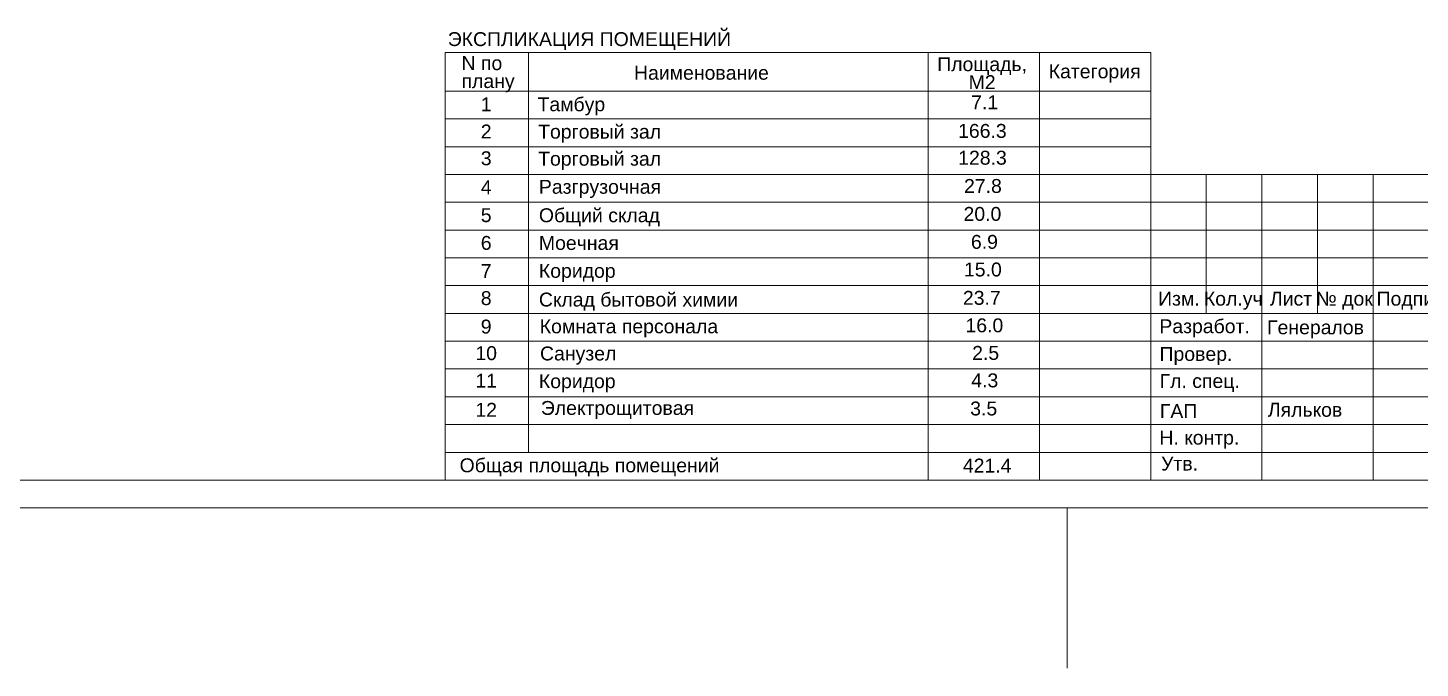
# Model space of a CAD drawing. Header units: metres. Extents: x 1647.3 to 1708.8, y -76.7 to -41.9.
# Drawn here: x 1669.66 to 1694.69, y -76.66 to -65.14 of the extents above; entities that cross this region are included whole.
import ezdxf
from ezdxf.enums import TextEntityAlignment as Align

# ---------------------------------------------------------------- set-up
doc = ezdxf.new("R2010")
doc.units = ezdxf.units.M
doc.header["$MEASUREMENT"] = 0
doc.layers.add('Level 50', color=7, linetype='Continuous', lineweight=0)
doc.layers.add('Level 63', color=7, linetype='Continuous', lineweight=0)
doc.styles.add('Style-Arial', font='arial.ttf')

msp = doc.modelspace()

# ---------------------------------------------------------------- linework, layer by layer
at = {"color": 7, "linetype": 'Continuous', "lineweight": 13}
for p, q in [((1677.164, -65.587), (1689.848, -65.587)), ((1677.164, -65.587), (1677.164, -73.28)), ((1678.664, -65.587), (1678.664, -72.78)), ((1685.848, -65.587), (1685.848, -73.28)), ((1687.848, -65.587), (1687.848, -73.28)), ((1689.848, -65.587), (1689.848, -73.28)), ((1677.164, -66.28), (1689.848, -66.28)), ((1677.164, -72.78), (1689.848, -72.78)), ((1677.164, -73.28), (1689.848, -73.28))]:
    msp.add_line(p, q, dxfattribs=at)
at = {"color": 7, "linetype": 'Continuous', "lineweight": 0}
for p, q in [((1677.164, -66.78), (1689.848, -66.78)), ((1677.164, -67.28), (1689.848, -67.28)), ((1677.164, -67.78), (1689.848, -67.78)), ((1677.164, -68.28), (1689.848, -68.28)), ((1677.164, -68.78), (1689.848, -68.78)), ((1677.164, -69.28), (1689.848, -69.28)), ((1677.164, -69.78), (1689.848, -69.78)), ((1677.164, -70.28), (1689.848, -70.28)), ((1677.164, -70.78), (1689.848, -70.78)), ((1677.164, -71.28), (1689.848, -71.28)), ((1677.164, -71.78), (1689.848, -71.78)), ((1677.164, -72.28), (1689.848, -72.28)), ((1677.164, -72.78), (1689.848, -72.78)), ((1688.348, -76.663), (1688.348, -73.78))]:
    msp.add_line(p, q, dxfattribs=at)
at = {"layer": 'Level 50', "color": 7, "linetype": 'Continuous', "lineweight": 13}
msp.add_line((1648.909, -73.28), (1708.348, -73.28), dxfattribs=at)
at = {"layer": 'Level 50', "color": 7, "linetype": 'Continuous', "lineweight": 0}
msp.add_line((1708.848, -73.78), (1647.348, -73.78), dxfattribs=at)
at = {"layer": 'Level 63', "color": 7, "linetype": 'Continuous', "lineweight": 13}
for p, q in [((1689.848, -67.78), (1708.348, -67.78)), ((1689.848, -67.78), (1689.848, -73.28)), ((1690.848, -67.78), (1690.848, -70.28)), ((1691.848, -67.78), (1691.848, -73.28)), ((1692.848, -67.78), (1692.848, -70.28)), ((1693.848, -67.78), (1693.848, -73.28)), ((1689.848, -69.78), (1696.348, -69.78)), ((1689.848, -70.28), (1708.348, -70.28))]:
    msp.add_line(p, q, dxfattribs=at)
at = {"layer": 'Level 63', "color": 7, "linetype": 'Continuous', "lineweight": 0}
for p, q in [((1689.848, -68.28), (1696.348, -68.28)), ((1689.848, -68.78), (1696.348, -68.78)), ((1689.848, -69.28), (1696.348, -69.28)), ((1689.848, -70.78), (1696.348, -70.78)), ((1689.848, -71.28), (1696.348, -71.28)), ((1689.848, -71.78), (1696.348, -71.78)), ((1689.848, -72.28), (1696.348, -72.28)), ((1689.848, -72.78), (1696.348, -72.78))]:
    msp.add_line(p, q, dxfattribs=at)

# ---------------------------------------------------------------- texts
at = {"color": 7, "lineweight": 13, "style": 'Style-Arial'}
msp.add_text('ЭКСПЛИКАЦИЯ ПОМЕЩЕНИЙ ', height=0.25, dxfattribs=at).set_placement((1679.805, -65.345), align=Align.MIDDLE_CENTER)
at = {"color": 7, "linetype": 'Continuous', "lineweight": 0, "style": 'Style-Arial'}
for s, p in [('1', (1677.901, -66.393)), ('2', (1677.901, -66.882)), ('3', (1677.901, -67.364)), ('4', (1677.901, -67.887)), ('5', (1677.901, -68.387)), ('6', (1677.901, -68.886)), ('7', (1677.901, -69.392)), ('8', (1677.901, -69.88)), ('9', (1677.901, -70.392)), ('Генералов', (1692.811, -70.405)), ('10', (1677.901, -70.87)), ('11', (1677.901, -71.366)), ('12', (1677.901, -71.89))]:
    msp.add_text(s, height=0.25, dxfattribs=at).set_placement(p, align=Align.TOP_CENTER)
for s, p in [('Тамбур', (1678.824, -66.392)), ('Торговый зал', (1678.835, -66.885)), ('Торговый зал', (1678.835, -67.372)), ('Разгрузочная', (1678.849, -67.877)), ('Общий склад', (1678.849, -68.389)), ('Моечная', (1678.849, -68.887)), ('Коридор', (1678.849, -69.389)), ('Склад бытовой химии', (1678.849, -69.906)), ('Санузел', (1678.869, -70.876)), ('Коридор', (1678.849, -71.375))]:
    msp.add_text(s, height=0.25, dxfattribs=at).set_placement(p, align=Align.TOP_LEFT)
at = {"color": 7, "lineweight": 13, "style": 'Style-Arial'}
for s, p in [('Комната персонала', (1678.864, -70.388)), ('Электрощитовая', (1678.884, -71.856)), ('Ляльков', (1691.955, -71.889))]:
    msp.add_text(s, height=0.25, dxfattribs=at).set_placement(p, align=Align.TOP_LEFT)
at = {"color": 7, "linetype": 'Continuous', "lineweight": 13, "style": 'Style-Arial'}
msp.add_text('Общая площадь помещений', height=0.25, dxfattribs=at).set_placement((1677.423, -72.888), align=Align.TOP_LEFT)
at = {"color": 7, "linetype": 'Continuous', "lineweight": 13, "char_height": 0.25, "style": 'Style-Arial'}
for s, insert, attachment_point, line_spacing_factor in [('N по \\Pплану', (1677.458, -65.976), 4, 0.776524), ('Наименование', (1680.559, -65.952), 4, 0.6), ('7.1', (1686.62, -66.357), 1, 0.6), ('166.3', (1686.385, -66.871), 1, 0.6), ('128.3', (1686.387, -67.354), 1, 0.6), ('27.8', (1686.492, -67.862), 1, 0.6), ('20.0', (1686.483, -68.365), 1, 0.6), ('6.9', (1686.616, -68.868), 1, 0.6), ('15.0', (1686.491, -69.365), 1, 0.6), ('23.7', (1686.472, -69.875), 1, 0.6), ('16.0', (1686.518, -70.37), 1, 0.6), ('2.5', (1686.638, -70.866), 1, 0.6), ('4.3', (1686.622, -71.36), 1, 0.6), ('3.5', (1686.603, -71.866), 1, 0.6), ('421.4', (1686.471, -72.893), 1, 0.6)]:
    msp.add_mtext(s, dxfattribs=dict(at, insert=insert, attachment_point=attachment_point, line_spacing_factor=line_spacing_factor))
at = {"color": 7, "linetype": 'Continuous', "lineweight": 0, "char_height": 0.25, "attachment_point": 2, "style": 'Style-Arial'}
for s, insert, line_spacing_factor in [('Площадь,\\PМ2', (1686.817, -65.671), 0.776524), ('Категория', (1688.841, -65.8), 0.6)]:
    msp.add_mtext(s, dxfattribs=dict(at, insert=insert, line_spacing_factor=line_spacing_factor))
at = {"layer": 'Level 63', "color": 7, "linetype": 'Continuous', "lineweight": 0, "style": 'Style-Arial'}
for s, p in [('Изм.', (1690.355, -70.015)), ('Кол.уч', (1691.332, -70.015)), ('Лист', (1692.371, -70.015)), ('№ док', (1693.33, -70.015)), ('Подпись', (1694.604, -70.015)), ('Разработ.', (1690.817, -70.511)), ('Провер.', (1690.662, -71.009)), ('Гл. спец.', (1690.729, -71.496)), ('ГАП', (1690.349, -72.038)), ('Н. контр.', (1690.723, -72.515)), ('Утв.', (1690.368, -72.982))]:
    msp.add_text(s, height=0.25, dxfattribs=at).set_placement(p, align=Align.MIDDLE_CENTER)

doc.saveas('drawing.dxf')
